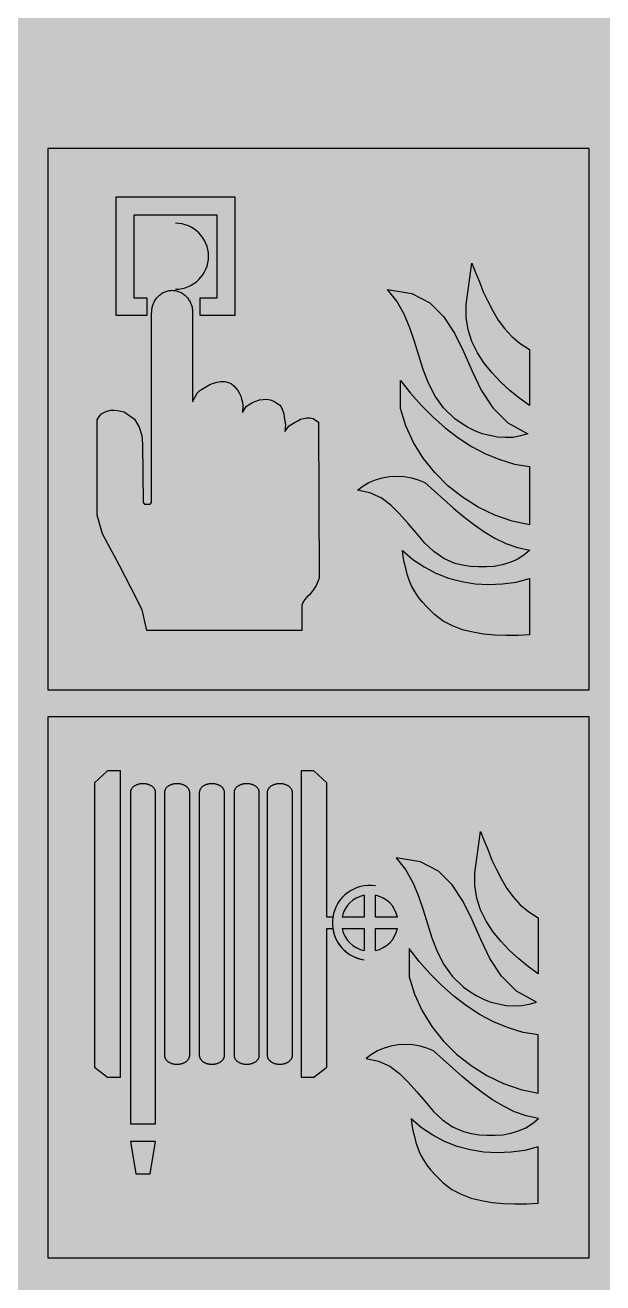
# Model space of a CAD drawing. Header units: metres. Extents: x 19 to 194, y 62 to 154.
# Drawn here: x 102.225 to 103.292, y 71.849 to 74.173 of the extents above; entities that cross this region are included whole.
import ezdxf

# ---------------------------------------------------------------- set-up
doc = ezdxf.new("R2010")
doc.units = ezdxf.units.M
doc.header["$MEASUREMENT"] = 0
doc.layers.add('ALL', color=7, linetype='Continuous')
doc.layers.add('ALL4', color=7, linetype='Continuous')

msp = doc.modelspace()

# ---------------------------------------------------------------- hatches: boundary and pattern name
at = {"layer": 'ALL4', "lineweight": 0, "true_color": 0xe6e6e6, "transparency": 33554687}
h = msp.add_hatch(color=254, dxfattribs=at)
h.dxf.hatch_style = 1
h.paths.add_polyline_path([(181.2945, 128.8704), (187.0549, 128.8704), (187.0549, 139.3912), (29.3495, 139.4008), (29.3495, 127.8507), (32.7796, 127.8507), (32.7295, 82.9907), (29.3495, 82.9907), (29.3495, 69.8204), (187.0545, 69.8204), (187.0545, 83.1151), (181.2945, 83.1151)])

# ---------------------------------------------------------------- linework, layer by layer
at = {"layer": 'ALL', "color": 1, "lineweight": 25}
for points in [[(102.7667, 73.945), (102.2667, 73.945), (102.2667, 72.945), (103.2667, 72.945)], [(102.7583, 72.7953), (102.7345, 72.7953)], [(102.7345, 72.7953), (102.7345, 72.2292)], [(102.782, 72.7729), (102.7582, 72.7953)], [(102.782, 72.5246), (102.782, 72.7729)], [(102.851, 72.5653), (102.851, 72.5246)], [(102.8718, 72.5246), (102.8718, 72.5653)], [(102.7931, 72.5246), (102.782, 72.5246)], [(102.851, 72.5246), (102.8103, 72.5246)], [(102.9125, 72.5246), (102.8718, 72.5246)], [(102.782, 72.2475), (102.782, 72.5038)], [(102.782, 72.5038), (102.7931, 72.5038)], [(102.8103, 72.5038), (102.851, 72.5038)], [(102.851, 72.5038), (102.851, 72.4631)], [(102.8718, 72.5038), (102.9125, 72.5038)], [(102.8718, 72.4631), (102.8718, 72.5038)], [(102.7582, 72.2292), (102.782, 72.2475)], [(102.7345, 72.2292), (102.7583, 72.2292)]]:
    msp.add_lwpolyline(points, dxfattribs=at)
for points in [[(102.2667, 72.945), (103.2667, 72.945), (103.2667, 73.945), (102.2667, 73.945)], [(102.4493, 73.6361), (102.3926, 73.6361), (102.3926, 73.8557), (102.6122, 73.8557), (102.6122, 73.6361), (102.548, 73.6361), (102.548, 73.6692), (102.5791, 73.6692), (102.5791, 73.8219), (102.4257, 73.8219), (102.4257, 73.6692), (102.4493, 73.6692), (102.4493, 73.6361)], [(103.1388, 73.4828), (103.1211, 73.4974), (103.1035, 73.513), (103.0874, 73.5301), (103.0728, 73.5483), (103.0604, 73.5675), (103.05, 73.5882), (103.0432, 73.61), (103.0396, 73.6329), (103.0396, 73.6568), (103.05, 73.7331), (103.0567, 73.716), (103.064, 73.6983), (103.0713, 73.6801), (103.0796, 73.6625), (103.0889, 73.6448), (103.0988, 73.6277), (103.1107, 73.6121), (103.1237, 73.5976), (103.1393, 73.5846), (103.1569, 73.5737), (103.1569, 73.4699), (103.1388, 73.4828)], [(102.3576, 73.4435), (102.3612, 73.4497), (102.3659, 73.4544), (102.3711, 73.458), (102.3763, 73.4596), (102.3825, 73.4611), (102.3888, 73.4611), (102.3955, 73.4606), (102.4012, 73.4596), (102.4074, 73.4585), (102.4267, 73.4445), (102.4355, 73.43), (102.4402, 73.4144), (102.4412, 73.3983), (102.4428, 73.2905), (102.4448, 73.2876), (102.4557, 73.2876), (102.4583, 73.2905), (102.4583, 73.6411), (102.4584, 73.6432), (102.4585, 73.6453), (102.4588, 73.6474), (102.4591, 73.6495), (102.4595, 73.6516), (102.4601, 73.6536), (102.4607, 73.6556), (102.4614, 73.6575), (102.4622, 73.6595), (102.4631, 73.6613), (102.4641, 73.6632), (102.4651, 73.6649), (102.4663, 73.6666), (102.4675, 73.6683), (102.4688, 73.6698), (102.4701, 73.6713), (102.4715, 73.6727), (102.473, 73.6741), (102.4746, 73.6753), (102.4762, 73.6765), (102.4778, 73.6776), (102.4795, 73.6785), (102.4813, 73.6794), (102.4831, 73.6802), (102.4849, 73.6809), (102.4867, 73.6815), (102.4886, 73.6819), (102.4905, 73.6823), (102.4924, 73.6826), (102.4943, 73.6827), (102.4962, 73.6828), (102.4981, 73.6827), (102.5001, 73.6826), (102.502, 73.6823), (102.5039, 73.6819), (102.5057, 73.6815), (102.5076, 73.6809), (102.5094, 73.6802), (102.5112, 73.6794), (102.5129, 73.6785), (102.5146, 73.6776), (102.5163, 73.6765), (102.5179, 73.6753), (102.5194, 73.6741), (102.5209, 73.6727), (102.5223, 73.6713), (102.5237, 73.6698), (102.525, 73.6683), (102.5262, 73.6666), (102.5273, 73.6649), (102.5284, 73.6632), (102.5294, 73.6613), (102.5303, 73.6595), (102.5311, 73.6575), (102.5318, 73.6556), (102.5324, 73.6536), (102.5329, 73.6516), (102.5334, 73.6495), (102.5337, 73.6474), (102.5339, 73.6453), (102.5341, 73.6432), (102.5341, 73.6411), (102.5341, 73.6408), (102.5341, 73.4769), (102.5424, 73.4928), (102.5476, 73.4975), (102.5533, 73.5016), (102.5658, 73.5089), (102.5726, 73.5115), (102.5793, 73.5131), (102.5861, 73.5141), (102.5933, 73.5141), (102.6001, 73.5125), (102.6058, 73.5099), (102.6105, 73.5063), (102.6141, 73.5021), (102.6177, 73.4975), (102.6208, 73.4923), (102.6229, 73.4871), (102.6245, 73.4819), (102.626, 73.4762), (102.6271, 73.47), (102.6261, 73.4573), (102.6328, 73.4684), (102.6385, 73.472), (102.6447, 73.4757), (102.651, 73.4783), (102.6577, 73.4803), (102.6645, 73.4814), (102.6712, 73.4819), (102.6774, 73.4803), (102.6842, 73.4783), (102.6899, 73.4746), (102.6946, 73.4715), (102.6977, 73.4674), (102.6998, 73.4632), (102.7013, 73.4585), (102.7024, 73.4539), (102.7034, 73.4492), (102.7039, 73.444), (102.705, 73.4388), (102.706, 73.4341), (102.7044, 73.4219), (102.7122, 73.4326), (102.7174, 73.4357), (102.7226, 73.4388), (102.7283, 73.4419), (102.7335, 73.4445), (102.7392, 73.4461), (102.7449, 73.4471), (102.7506, 73.4471), (102.7569, 73.4461), (102.7667, 73.439), (102.7678, 73.1505), (102.7667, 73.1481), (102.7621, 73.1377), (102.7564, 73.128), (102.7501, 73.12), (102.7449, 73.1156), (102.7408, 73.1111), (102.7377, 73.1062), (102.7361, 73.101), (102.7361, 73.0546), (102.4496, 73.0546), (102.4411, 73.0925), (102.4204, 73.1325), (102.3997, 73.173), (102.3888, 73.1927), (102.3778, 73.2129), (102.3675, 73.2327), (102.3576, 73.2672)], [(102.8942, 73.6843), (102.9389, 73.677), (102.9726, 73.6599), (102.998, 73.6345), (103.0183, 73.6038), (103.0349, 73.5696), (103.0505, 73.5332), (103.0676, 73.4984), (103.0889, 73.4657), (103.1169, 73.4382), (103.1538, 73.4179), (103.1403, 73.4138), (103.1263, 73.4112), (103.1117, 73.4107), (103.0977, 73.4117), (103.0832, 73.4143), (103.0692, 73.4179), (103.0557, 73.4231), (103.0422, 73.4299), (103.0302, 73.4372), (103.0188, 73.4455), (102.998, 73.4657), (102.9825, 73.4875), (102.97, 73.5114), (102.9601, 73.5363), (102.9524, 73.5623), (102.944, 73.5882), (102.9357, 73.6137), (102.9248, 73.6386), (102.9113, 73.6625), (102.8942, 73.6843)], [(103.1569, 73.3571), (103.1569, 73.2496), (103.1247, 73.2564), (103.0926, 73.2673), (103.0619, 73.2823), (103.0328, 73.3005), (103.0058, 73.3218), (102.9814, 73.3462), (102.9602, 73.3727), (102.942, 73.4018), (102.928, 73.4324), (102.9181, 73.4646), (102.9181, 73.5165), (102.9368, 73.4926), (102.957, 73.4703), (102.9783, 73.449), (103.0007, 73.4288), (103.0245, 73.4106), (103.0495, 73.3945), (103.0754, 73.381), (103.1019, 73.3701), (103.1289, 73.3618), (103.1569, 73.3571)], [(102.9477, 73.234), (102.9322, 73.2522), (102.9166, 73.2698), (102.9005, 73.2859), (102.8823, 73.2994), (102.8615, 73.3088), (102.8387, 73.3134), (102.8486, 73.3212), (102.86, 73.3275), (102.8719, 73.3327), (102.8844, 73.3363), (102.8979, 73.3389), (102.9114, 73.3394), (102.9249, 73.3389), (102.9384, 73.3363), (102.9508, 73.3327), (102.9633, 73.3275), (102.981, 73.3119), (102.9981, 73.2963), (103.0163, 73.2802), (103.0344, 73.2652), (103.0531, 73.2506), (103.0723, 73.2371), (103.0926, 73.2252), (103.1128, 73.2153), (103.1347, 73.2075), (103.157, 73.2028), (103.1461, 73.1935), (103.1336, 73.1857), (103.1201, 73.18), (103.1061, 73.1758), (103.0916, 73.1727), (103.077, 73.1717), (103.062, 73.1717), (103.0474, 73.1727), (103.0329, 73.1753), (103.0189, 73.1784), (102.9981, 73.1873), (102.9799, 73.2003), (102.9633, 73.2158), (102.9477, 73.234)], [(103.0328, 73.0557), (103.0141, 73.063), (102.997, 73.0718), (102.9809, 73.0837), (102.9669, 73.0983), (102.958, 73.1071), (102.9508, 73.1164), (102.9445, 73.1263), (102.9388, 73.1367), (102.9342, 73.1476), (102.9305, 73.1585), (102.9279, 73.1694), (102.9253, 73.1808), (102.9233, 73.1912), (102.9217, 73.2021), (102.9409, 73.1855), (102.9617, 73.172), (102.9835, 73.16), (103.0069, 73.1512), (103.0313, 73.145), (103.0562, 73.1408), (103.0811, 73.1393), (103.1065, 73.1408), (103.132, 73.1439), (103.1569, 73.1502), (103.1569, 73.0463), (103.1356, 73.0453), (103.1138, 73.0453), (103.0925, 73.0458), (103.0718, 73.0474), (103.052, 73.051), (103.0328, 73.0557)], [(102.2667, 71.895), (103.2667, 71.895), (103.2667, 72.895), (102.2667, 72.895)], [(102.4005, 72.7953), (102.3768, 72.7953), (102.353, 72.7729), (102.353, 72.2475), (102.3768, 72.2292), (102.4005, 72.2292)], [(102.4656, 72.755), (102.4656, 72.7558), (102.4655, 72.7566), (102.4653, 72.7574), (102.4651, 72.7582), (102.4649, 72.759), (102.4646, 72.7597), (102.4642, 72.7605), (102.4638, 72.7612), (102.4634, 72.762), (102.4628, 72.7627), (102.4623, 72.7634), (102.4617, 72.7641), (102.461, 72.7647), (102.4603, 72.7653), (102.4596, 72.7659), (102.4588, 72.7665), (102.4579, 72.7671), (102.4571, 72.7676), (102.4562, 72.7681), (102.4552, 72.7686), (102.4543, 72.769), (102.4533, 72.7694), (102.4523, 72.7697), (102.4512, 72.7701), (102.4501, 72.7703), (102.4491, 72.7706), (102.448, 72.7708), (102.4468, 72.771), (102.4457, 72.7711), (102.4446, 72.7712), (102.4434, 72.7713), (102.4423, 72.7713), (102.4412, 72.7713), (102.44, 72.7712), (102.4389, 72.7711), (102.4378, 72.771), (102.4366, 72.7708), (102.4355, 72.7706), (102.4344, 72.7703), (102.4334, 72.7701), (102.4323, 72.7697), (102.4313, 72.7694), (102.4303, 72.769), (102.4294, 72.7686), (102.4284, 72.7681), (102.4275, 72.7676), (102.4267, 72.7671), (102.4258, 72.7665), (102.425, 72.7659), (102.4243, 72.7653), (102.4236, 72.7647), (102.4229, 72.7641), (102.4223, 72.7634), (102.4218, 72.7627), (102.4212, 72.762), (102.4208, 72.7612), (102.4204, 72.7605), (102.42, 72.7597), (102.4197, 72.759), (102.4194, 72.7582), (102.4193, 72.7574), (102.4191, 72.7566), (102.419, 72.7558), (102.419, 72.755), (102.419, 72.1426), (102.4656, 72.1426)], [(102.5286, 72.755), (102.5286, 72.7558), (102.5285, 72.7566), (102.5283, 72.7574), (102.5281, 72.7582), (102.5279, 72.759), (102.5276, 72.7597), (102.5272, 72.7605), (102.5268, 72.7612), (102.5264, 72.762), (102.5258, 72.7627), (102.5253, 72.7634), (102.5247, 72.7641), (102.524, 72.7647), (102.5233, 72.7653), (102.5226, 72.7659), (102.5218, 72.7665), (102.5209, 72.7671), (102.5201, 72.7676), (102.5192, 72.7681), (102.5182, 72.7686), (102.5173, 72.769), (102.5163, 72.7694), (102.5153, 72.7697), (102.5142, 72.7701), (102.5131, 72.7703), (102.5121, 72.7706), (102.511, 72.7708), (102.5098, 72.771), (102.5087, 72.7711), (102.5076, 72.7712), (102.5064, 72.7713), (102.5053, 72.7713), (102.5042, 72.7713), (102.503, 72.7712), (102.5019, 72.7711), (102.5008, 72.771), (102.4996, 72.7708), (102.4985, 72.7706), (102.4974, 72.7703), (102.4964, 72.7701), (102.4953, 72.7697), (102.4943, 72.7694), (102.4933, 72.769), (102.4924, 72.7686), (102.4914, 72.7681), (102.4905, 72.7676), (102.4897, 72.7671), (102.4888, 72.7665), (102.488, 72.7659), (102.4873, 72.7653), (102.4866, 72.7647), (102.4859, 72.7641), (102.4853, 72.7634), (102.4848, 72.7627), (102.4842, 72.762), (102.4838, 72.7612), (102.4834, 72.7605), (102.483, 72.7597), (102.4827, 72.759), (102.4824, 72.7582), (102.4823, 72.7574), (102.4821, 72.7566), (102.482, 72.7558), (102.482, 72.755), (102.482, 72.2693), (102.482, 72.2685), (102.4821, 72.2677), (102.4823, 72.2669), (102.4824, 72.2661), (102.4827, 72.2653), (102.483, 72.2645), (102.4834, 72.2638), (102.4838, 72.263), (102.4842, 72.2623), (102.4848, 72.2616), (102.4853, 72.2609), (102.4859, 72.2602), (102.4866, 72.2596), (102.4873, 72.2589), (102.488, 72.2583), (102.4888, 72.2577), (102.4897, 72.2572), (102.4905, 72.2567), (102.4914, 72.2562), (102.4924, 72.2557), (102.4933, 72.2553), (102.4943, 72.2549), (102.4953, 72.2545), (102.4964, 72.2542), (102.4974, 72.2539), (102.4985, 72.2537), (102.4996, 72.2535), (102.5008, 72.2533), (102.5019, 72.2531), (102.503, 72.253), (102.5042, 72.253), (102.5053, 72.253), (102.5064, 72.253), (102.5076, 72.253), (102.5087, 72.2531), (102.5098, 72.2533), (102.511, 72.2535), (102.5121, 72.2537), (102.5131, 72.2539), (102.5142, 72.2542), (102.5153, 72.2545), (102.5163, 72.2549), (102.5173, 72.2553), (102.5182, 72.2557), (102.5192, 72.2562), (102.5201, 72.2567), (102.5209, 72.2572), (102.5218, 72.2577), (102.5226, 72.2583), (102.5233, 72.2589), (102.524, 72.2596), (102.5247, 72.2602), (102.5253, 72.2609), (102.5258, 72.2616), (102.5264, 72.2623), (102.5268, 72.263), (102.5272, 72.2638), (102.5276, 72.2645), (102.5279, 72.2653), (102.5281, 72.2661), (102.5283, 72.2669), (102.5285, 72.2677), (102.5286, 72.2685), (102.5286, 72.2693)], [(102.593, 72.755), (102.593, 72.7558), (102.5929, 72.7566), (102.5927, 72.7574), (102.5925, 72.7582), (102.5923, 72.759), (102.592, 72.7597), (102.5916, 72.7605), (102.5912, 72.7612), (102.5908, 72.762), (102.5902, 72.7627), (102.5897, 72.7634), (102.5891, 72.7641), (102.5884, 72.7647), (102.5877, 72.7653), (102.587, 72.7659), (102.5862, 72.7665), (102.5853, 72.7671), (102.5845, 72.7676), (102.5836, 72.7681), (102.5826, 72.7686), (102.5817, 72.769), (102.5807, 72.7694), (102.5797, 72.7697), (102.5786, 72.7701), (102.5775, 72.7703), (102.5765, 72.7706), (102.5754, 72.7708), (102.5742, 72.771), (102.5731, 72.7711), (102.572, 72.7712), (102.5708, 72.7713), (102.5697, 72.7713), (102.5686, 72.7713), (102.5674, 72.7712), (102.5663, 72.7711), (102.5652, 72.771), (102.564, 72.7708), (102.5629, 72.7706), (102.5618, 72.7703), (102.5608, 72.7701), (102.5597, 72.7697), (102.5587, 72.7694), (102.5577, 72.769), (102.5568, 72.7686), (102.5558, 72.7681), (102.5549, 72.7676), (102.5541, 72.7671), (102.5532, 72.7665), (102.5524, 72.7659), (102.5517, 72.7653), (102.551, 72.7647), (102.5503, 72.7641), (102.5497, 72.7634), (102.5492, 72.7627), (102.5486, 72.762), (102.5482, 72.7612), (102.5478, 72.7605), (102.5474, 72.7597), (102.5471, 72.759), (102.5468, 72.7582), (102.5467, 72.7574), (102.5465, 72.7566), (102.5464, 72.7558), (102.5464, 72.755), (102.5464, 72.2693), (102.5464, 72.2685), (102.5465, 72.2677), (102.5467, 72.2669), (102.5468, 72.2661), (102.5471, 72.2653), (102.5474, 72.2645), (102.5478, 72.2638), (102.5482, 72.263), (102.5486, 72.2623), (102.5492, 72.2616), (102.5497, 72.2609), (102.5503, 72.2602), (102.551, 72.2596), (102.5517, 72.2589), (102.5524, 72.2583), (102.5532, 72.2577), (102.5541, 72.2572), (102.5549, 72.2567), (102.5558, 72.2562), (102.5568, 72.2557), (102.5577, 72.2553), (102.5587, 72.2549), (102.5597, 72.2545), (102.5608, 72.2542), (102.5618, 72.2539), (102.5629, 72.2537), (102.564, 72.2535), (102.5652, 72.2533), (102.5663, 72.2531), (102.5674, 72.253), (102.5686, 72.253), (102.5697, 72.253), (102.5708, 72.253), (102.572, 72.253), (102.5731, 72.2531), (102.5742, 72.2533), (102.5754, 72.2535), (102.5765, 72.2537), (102.5775, 72.2539), (102.5786, 72.2542), (102.5797, 72.2545), (102.5807, 72.2549), (102.5817, 72.2553), (102.5826, 72.2557), (102.5836, 72.2562), (102.5845, 72.2567), (102.5853, 72.2572), (102.5862, 72.2577), (102.587, 72.2583), (102.5877, 72.2589), (102.5884, 72.2596), (102.5891, 72.2602), (102.5897, 72.2609), (102.5902, 72.2616), (102.5908, 72.2623), (102.5912, 72.263), (102.5916, 72.2638), (102.592, 72.2645), (102.5923, 72.2653), (102.5925, 72.2661), (102.5927, 72.2669), (102.5929, 72.2677), (102.593, 72.2685), (102.593, 72.2693)], [(102.6573, 72.755), (102.6573, 72.7558), (102.6572, 72.7566), (102.657, 72.7574), (102.6568, 72.7582), (102.6566, 72.759), (102.6563, 72.7597), (102.6559, 72.7605), (102.6555, 72.7612), (102.6551, 72.762), (102.6545, 72.7627), (102.654, 72.7634), (102.6534, 72.7641), (102.6527, 72.7647), (102.652, 72.7653), (102.6513, 72.7659), (102.6505, 72.7665), (102.6496, 72.7671), (102.6488, 72.7676), (102.6479, 72.7681), (102.6469, 72.7686), (102.646, 72.769), (102.645, 72.7694), (102.644, 72.7697), (102.6429, 72.7701), (102.6418, 72.7703), (102.6408, 72.7706), (102.6397, 72.7708), (102.6385, 72.771), (102.6374, 72.7711), (102.6363, 72.7712), (102.6351, 72.7713), (102.634, 72.7713), (102.6329, 72.7713), (102.6317, 72.7712), (102.6306, 72.7711), (102.6295, 72.771), (102.6283, 72.7708), (102.6272, 72.7706), (102.6261, 72.7703), (102.6251, 72.7701), (102.624, 72.7697), (102.623, 72.7694), (102.622, 72.769), (102.6211, 72.7686), (102.6201, 72.7681), (102.6192, 72.7676), (102.6184, 72.7671), (102.6175, 72.7665), (102.6167, 72.7659), (102.616, 72.7653), (102.6153, 72.7647), (102.6146, 72.7641), (102.614, 72.7634), (102.6135, 72.7627), (102.6129, 72.762), (102.6125, 72.7612), (102.6121, 72.7605), (102.6117, 72.7597), (102.6114, 72.759), (102.6111, 72.7582), (102.611, 72.7574), (102.6108, 72.7566), (102.6107, 72.7558), (102.6107, 72.755), (102.6107, 72.2693), (102.6107, 72.2685), (102.6108, 72.2677), (102.611, 72.2669), (102.6111, 72.2661), (102.6114, 72.2653), (102.6117, 72.2645), (102.6121, 72.2638), (102.6125, 72.263), (102.6129, 72.2623), (102.6135, 72.2616), (102.614, 72.2609), (102.6146, 72.2602), (102.6153, 72.2596), (102.616, 72.2589), (102.6167, 72.2583), (102.6175, 72.2577), (102.6184, 72.2572), (102.6192, 72.2567), (102.6201, 72.2562), (102.6211, 72.2557), (102.622, 72.2553), (102.623, 72.2549), (102.624, 72.2545), (102.6251, 72.2542), (102.6261, 72.2539), (102.6272, 72.2537), (102.6283, 72.2535), (102.6295, 72.2533), (102.6306, 72.2531), (102.6317, 72.253), (102.6329, 72.253), (102.634, 72.253), (102.6351, 72.253), (102.6363, 72.253), (102.6374, 72.2531), (102.6385, 72.2533), (102.6397, 72.2535), (102.6408, 72.2537), (102.6418, 72.2539), (102.6429, 72.2542), (102.644, 72.2545), (102.645, 72.2549), (102.646, 72.2553), (102.6469, 72.2557), (102.6479, 72.2562), (102.6488, 72.2567), (102.6496, 72.2572), (102.6505, 72.2577), (102.6513, 72.2583), (102.652, 72.2589), (102.6527, 72.2596), (102.6534, 72.2602), (102.654, 72.2609), (102.6545, 72.2616), (102.6551, 72.2623), (102.6555, 72.263), (102.6559, 72.2638), (102.6563, 72.2645), (102.6566, 72.2653), (102.6568, 72.2661), (102.657, 72.2669), (102.6572, 72.2677), (102.6573, 72.2685), (102.6573, 72.2693)], [(102.7185, 72.755), (102.7185, 72.7558), (102.7184, 72.7566), (102.7182, 72.7574), (102.718, 72.7582), (102.7178, 72.759), (102.7175, 72.7597), (102.7171, 72.7605), (102.7167, 72.7612), (102.7163, 72.762), (102.7157, 72.7627), (102.7152, 72.7634), (102.7146, 72.7641), (102.7139, 72.7647), (102.7132, 72.7653), (102.7125, 72.7659), (102.7117, 72.7665), (102.7108, 72.7671), (102.71, 72.7676), (102.7091, 72.7681), (102.7081, 72.7686), (102.7072, 72.769), (102.7062, 72.7694), (102.7052, 72.7697), (102.7041, 72.7701), (102.703, 72.7703), (102.702, 72.7706), (102.7009, 72.7708), (102.6997, 72.771), (102.6986, 72.7711), (102.6975, 72.7712), (102.6963, 72.7713), (102.6952, 72.7713), (102.6941, 72.7713), (102.6929, 72.7712), (102.6918, 72.7711), (102.6907, 72.771), (102.6895, 72.7708), (102.6884, 72.7706), (102.6873, 72.7703), (102.6863, 72.7701), (102.6852, 72.7697), (102.6842, 72.7694), (102.6832, 72.769), (102.6823, 72.7686), (102.6813, 72.7681), (102.6804, 72.7676), (102.6796, 72.7671), (102.6787, 72.7665), (102.6779, 72.7659), (102.6772, 72.7653), (102.6765, 72.7647), (102.6758, 72.7641), (102.6752, 72.7634), (102.6747, 72.7627), (102.6741, 72.762), (102.6737, 72.7612), (102.6733, 72.7605), (102.6729, 72.7597), (102.6726, 72.759), (102.6723, 72.7582), (102.6722, 72.7574), (102.672, 72.7566), (102.6719, 72.7558), (102.6719, 72.755), (102.6719, 72.2693), (102.6719, 72.2685), (102.672, 72.2677), (102.6722, 72.2669), (102.6723, 72.2661), (102.6726, 72.2653), (102.6729, 72.2645), (102.6733, 72.2638), (102.6737, 72.263), (102.6741, 72.2623), (102.6747, 72.2616), (102.6752, 72.2609), (102.6758, 72.2602), (102.6765, 72.2596), (102.6772, 72.2589), (102.6779, 72.2583), (102.6787, 72.2577), (102.6796, 72.2572), (102.6804, 72.2567), (102.6813, 72.2562), (102.6823, 72.2557), (102.6832, 72.2553), (102.6842, 72.2549), (102.6852, 72.2545), (102.6863, 72.2542), (102.6873, 72.2539), (102.6884, 72.2537), (102.6895, 72.2535), (102.6907, 72.2533), (102.6918, 72.2531), (102.6929, 72.253), (102.6941, 72.253), (102.6952, 72.253), (102.6963, 72.253), (102.6975, 72.253), (102.6986, 72.2531), (102.6997, 72.2533), (102.7009, 72.2535), (102.702, 72.2537), (102.703, 72.2539), (102.7041, 72.2542), (102.7052, 72.2545), (102.7062, 72.2549), (102.7072, 72.2553), (102.7081, 72.2557), (102.7091, 72.2562), (102.71, 72.2567), (102.7108, 72.2572), (102.7117, 72.2577), (102.7125, 72.2583), (102.7132, 72.2589), (102.7139, 72.2596), (102.7146, 72.2602), (102.7152, 72.2609), (102.7157, 72.2616), (102.7163, 72.2623), (102.7167, 72.263), (102.7171, 72.2638), (102.7175, 72.2645), (102.7178, 72.2653), (102.718, 72.2661), (102.7182, 72.2669), (102.7184, 72.2677), (102.7185, 72.2685), (102.7185, 72.2693)], [(103.1729, 72.4199), (103.1548, 72.4328), (103.1371, 72.4474), (103.1195, 72.463), (103.1034, 72.4801), (103.0888, 72.4983), (103.0764, 72.5175), (103.066, 72.5382), (103.0592, 72.56), (103.0556, 72.5829), (103.0556, 72.6068), (103.066, 72.6831), (103.0727, 72.666), (103.08, 72.6483), (103.0873, 72.6301), (103.0956, 72.6125), (103.1049, 72.5948), (103.1148, 72.5777), (103.1267, 72.5621), (103.1397, 72.5476), (103.1553, 72.5346), (103.1729, 72.5237)], [(103.0665, 72.4832), (103.0509, 72.5196), (103.0343, 72.5538), (103.014, 72.5845), (102.9886, 72.6099), (102.9549, 72.627), (102.9102, 72.6343), (102.9273, 72.6125), (102.9408, 72.5886), (102.9517, 72.5637), (102.96, 72.5382), (102.9684, 72.5123), (102.9761, 72.4863), (102.986, 72.4614), (102.9985, 72.4375), (103.014, 72.4157), (103.0348, 72.3955), (103.0462, 72.3872), (103.0582, 72.3799), (103.0717, 72.3731), (103.0852, 72.3679), (103.0992, 72.3643), (103.1137, 72.3617), (103.1277, 72.3607), (103.1423, 72.3612), (103.1563, 72.3638), (103.1698, 72.3679), (103.1329, 72.3882), (103.1049, 72.4157), (103.0836, 72.4484)], [(103.0655, 72.3445), (103.0405, 72.3606), (103.0167, 72.3788), (102.9943, 72.399), (102.973, 72.4203), (102.9528, 72.4426), (102.9341, 72.4665), (102.9341, 72.4146), (102.944, 72.3824), (102.958, 72.3518), (102.9762, 72.3227), (102.9974, 72.2962), (103.0218, 72.2718), (103.0488, 72.2505), (103.0779, 72.2323), (103.1086, 72.2173), (103.1407, 72.2064), (103.1729, 72.1996), (103.1729, 72.3071), (103.1449, 72.3118), (103.1179, 72.3201), (103.0914, 72.331)], [(103.0141, 72.2463), (102.997, 72.2619), (102.9793, 72.2775), (102.9668, 72.2827), (102.9544, 72.2863), (102.9409, 72.2889), (102.9274, 72.2894), (102.9139, 72.2889), (102.9004, 72.2863), (102.8879, 72.2827), (102.876, 72.2775), (102.8646, 72.2712), (102.8547, 72.2634), (102.8775, 72.2588), (102.8983, 72.2494), (102.9165, 72.2359), (102.9326, 72.2198), (102.9482, 72.2022), (102.9637, 72.184), (102.9793, 72.1658), (102.9959, 72.1503), (103.0141, 72.1373), (103.0349, 72.1284), (103.0489, 72.1253), (103.0634, 72.1227), (103.078, 72.1217), (103.093, 72.1217), (103.1076, 72.1227), (103.1221, 72.1258), (103.1361, 72.13), (103.1496, 72.1357), (103.1621, 72.1435), (103.173, 72.1528), (103.1507, 72.1575), (103.1288, 72.1653), (103.1086, 72.1752), (103.0883, 72.1871), (103.0691, 72.2006), (103.0504, 72.2152), (103.0323, 72.2302)], [(103.1729, 72.1002), (103.148, 72.0939), (103.1225, 72.0908), (103.0971, 72.0893), (103.0722, 72.0908), (103.0473, 72.095), (103.0229, 72.1012), (102.9995, 72.11), (102.9777, 72.122), (102.9569, 72.1355), (102.9377, 72.1521), (102.9393, 72.1412), (102.9413, 72.1308), (102.9439, 72.1194), (102.9465, 72.1085), (102.9502, 72.0976), (102.9548, 72.0867), (102.9605, 72.0763), (102.9668, 72.0664), (102.974, 72.0571), (102.9829, 72.0483), (102.9969, 72.0337), (103.013, 72.0218), (103.0301, 72.013), (103.0488, 72.0057), (103.068, 72.001), (103.0878, 71.9974), (103.1085, 71.9958), (103.1298, 71.9953), (103.1516, 71.9953), (103.1729, 71.9963)], [(102.4656, 72.1103), (102.419, 72.1103), (102.4288, 72.0507), (102.4557, 72.0507)]]:
    msp.add_lwpolyline(points, close=True, dxfattribs=at)
for centre, radius, start, end in [((102.5024, 73.7458), 0.061, -90, 90), ((102.5024, 73.7458), 0.061, -90, 90), ((102.8614, 72.5142), 0.0691, 81.3391, -98.6609), ((102.8614, 72.5142), 0.0691, 81.3391, 171.3391), ((102.8614, 72.5142), 0.0521, 101.5069, 168.4931), ((102.8614, 72.5142), 0.0521, 11.5069, 78.4931), ((102.8614, 72.5142), 0.0691, -171.3391, -98.6609), ((102.8614, 72.5142), 0.0521, -168.4931, -101.5069), ((102.8614, 72.5142), 0.0521, -78.4931, -11.5069)]:
    msp.add_arc(centre, radius, start, end, dxfattribs=at)
at = {"layer": 'ALL4', "color": 1, "lineweight": 25}
for points in [[(102.7667, 73.945), (102.2667, 73.945), (102.2667, 72.945), (103.2667, 72.945)], [(102.7583, 72.7953), (102.7345, 72.7953)], [(102.7345, 72.7953), (102.7345, 72.2292)], [(102.782, 72.7729), (102.7582, 72.7953)], [(102.782, 72.5246), (102.782, 72.7729)], [(102.851, 72.5653), (102.851, 72.5246)], [(102.8718, 72.5246), (102.8718, 72.5653)], [(102.7931, 72.5246), (102.782, 72.5246)], [(102.851, 72.5246), (102.8103, 72.5246)], [(102.9125, 72.5246), (102.8718, 72.5246)], [(102.782, 72.2475), (102.782, 72.5038)], [(102.782, 72.5038), (102.7931, 72.5038)], [(102.8103, 72.5038), (102.851, 72.5038)], [(102.851, 72.5038), (102.851, 72.4631)], [(102.8718, 72.5038), (102.9125, 72.5038)], [(102.8718, 72.4631), (102.8718, 72.5038)], [(102.7582, 72.2292), (102.782, 72.2475)], [(102.7345, 72.2292), (102.7583, 72.2292)]]:
    msp.add_lwpolyline(points, dxfattribs=at)
for points in [[(102.2667, 72.945), (103.2667, 72.945), (103.2667, 73.945), (102.2667, 73.945)], [(102.4493, 73.6361), (102.3926, 73.6361), (102.3926, 73.8557), (102.6122, 73.8557), (102.6122, 73.6361), (102.548, 73.6361), (102.548, 73.6692), (102.5791, 73.6692), (102.5791, 73.8219), (102.4257, 73.8219), (102.4257, 73.6692), (102.4493, 73.6692), (102.4493, 73.6361)], [(103.1388, 73.4828), (103.1211, 73.4974), (103.1035, 73.513), (103.0874, 73.5301), (103.0728, 73.5483), (103.0604, 73.5675), (103.05, 73.5882), (103.0432, 73.61), (103.0396, 73.6329), (103.0396, 73.6568), (103.05, 73.7331), (103.0567, 73.716), (103.064, 73.6983), (103.0713, 73.6801), (103.0796, 73.6625), (103.0889, 73.6448), (103.0988, 73.6277), (103.1107, 73.6121), (103.1237, 73.5976), (103.1393, 73.5846), (103.1569, 73.5737), (103.1569, 73.4699), (103.1388, 73.4828)], [(102.3576, 73.4435), (102.3612, 73.4497), (102.3659, 73.4544), (102.3711, 73.458), (102.3763, 73.4596), (102.3825, 73.4611), (102.3888, 73.4611), (102.3955, 73.4606), (102.4012, 73.4596), (102.4074, 73.4585), (102.4267, 73.4445), (102.4355, 73.43), (102.4402, 73.4144), (102.4412, 73.3983), (102.4428, 73.2905), (102.4448, 73.2876), (102.4557, 73.2876), (102.4583, 73.2905), (102.4583, 73.6411), (102.4584, 73.6432), (102.4585, 73.6453), (102.4588, 73.6474), (102.4591, 73.6495), (102.4595, 73.6516), (102.4601, 73.6536), (102.4607, 73.6556), (102.4614, 73.6575), (102.4622, 73.6595), (102.4631, 73.6613), (102.4641, 73.6632), (102.4651, 73.6649), (102.4663, 73.6666), (102.4675, 73.6683), (102.4688, 73.6698), (102.4701, 73.6713), (102.4715, 73.6727), (102.473, 73.6741), (102.4746, 73.6753), (102.4762, 73.6765), (102.4778, 73.6776), (102.4795, 73.6785), (102.4813, 73.6794), (102.4831, 73.6802), (102.4849, 73.6809), (102.4867, 73.6815), (102.4886, 73.6819), (102.4905, 73.6823), (102.4924, 73.6826), (102.4943, 73.6827), (102.4962, 73.6828), (102.4981, 73.6827), (102.5001, 73.6826), (102.502, 73.6823), (102.5039, 73.6819), (102.5057, 73.6815), (102.5076, 73.6809), (102.5094, 73.6802), (102.5112, 73.6794), (102.5129, 73.6785), (102.5146, 73.6776), (102.5163, 73.6765), (102.5179, 73.6753), (102.5194, 73.6741), (102.5209, 73.6727), (102.5223, 73.6713), (102.5237, 73.6698), (102.525, 73.6683), (102.5262, 73.6666), (102.5273, 73.6649), (102.5284, 73.6632), (102.5294, 73.6613), (102.5303, 73.6595), (102.5311, 73.6575), (102.5318, 73.6556), (102.5324, 73.6536), (102.5329, 73.6516), (102.5334, 73.6495), (102.5337, 73.6474), (102.5339, 73.6453), (102.5341, 73.6432), (102.5341, 73.6411), (102.5341, 73.6408), (102.5341, 73.4769), (102.5424, 73.4928), (102.5476, 73.4975), (102.5533, 73.5016), (102.5658, 73.5089), (102.5726, 73.5115), (102.5793, 73.5131), (102.5861, 73.5141), (102.5933, 73.5141), (102.6001, 73.5125), (102.6058, 73.5099), (102.6105, 73.5063), (102.6141, 73.5021), (102.6177, 73.4975), (102.6208, 73.4923), (102.6229, 73.4871), (102.6245, 73.4819), (102.626, 73.4762), (102.6271, 73.47), (102.6261, 73.4573), (102.6328, 73.4684), (102.6385, 73.472), (102.6447, 73.4757), (102.651, 73.4783), (102.6577, 73.4803), (102.6645, 73.4814), (102.6712, 73.4819), (102.6774, 73.4803), (102.6842, 73.4783), (102.6899, 73.4746), (102.6946, 73.4715), (102.6977, 73.4674), (102.6998, 73.4632), (102.7013, 73.4585), (102.7024, 73.4539), (102.7034, 73.4492), (102.7039, 73.444), (102.705, 73.4388), (102.706, 73.4341), (102.7044, 73.4219), (102.7122, 73.4326), (102.7174, 73.4357), (102.7226, 73.4388), (102.7283, 73.4419), (102.7335, 73.4445), (102.7392, 73.4461), (102.7449, 73.4471), (102.7506, 73.4471), (102.7569, 73.4461), (102.7667, 73.439), (102.7678, 73.1505), (102.7667, 73.1481), (102.7621, 73.1377), (102.7564, 73.128), (102.7501, 73.12), (102.7449, 73.1156), (102.7408, 73.1111), (102.7377, 73.1062), (102.7361, 73.101), (102.7361, 73.0546), (102.4496, 73.0546), (102.4411, 73.0925), (102.4204, 73.1325), (102.3997, 73.173), (102.3888, 73.1927), (102.3778, 73.2129), (102.3675, 73.2327), (102.3576, 73.2672)], [(102.8942, 73.6843), (102.9389, 73.677), (102.9726, 73.6599), (102.998, 73.6345), (103.0183, 73.6038), (103.0349, 73.5696), (103.0505, 73.5332), (103.0676, 73.4984), (103.0889, 73.4657), (103.1169, 73.4382), (103.1538, 73.4179), (103.1403, 73.4138), (103.1263, 73.4112), (103.1117, 73.4107), (103.0977, 73.4117), (103.0832, 73.4143), (103.0692, 73.4179), (103.0557, 73.4231), (103.0422, 73.4299), (103.0302, 73.4372), (103.0188, 73.4455), (102.998, 73.4657), (102.9825, 73.4875), (102.97, 73.5114), (102.9601, 73.5363), (102.9524, 73.5623), (102.944, 73.5882), (102.9357, 73.6137), (102.9248, 73.6386), (102.9113, 73.6625), (102.8942, 73.6843)], [(103.1569, 73.3571), (103.1569, 73.2496), (103.1247, 73.2564), (103.0926, 73.2673), (103.0619, 73.2823), (103.0328, 73.3005), (103.0058, 73.3218), (102.9814, 73.3462), (102.9602, 73.3727), (102.942, 73.4018), (102.928, 73.4324), (102.9181, 73.4646), (102.9181, 73.5165), (102.9368, 73.4926), (102.957, 73.4703), (102.9783, 73.449), (103.0007, 73.4288), (103.0245, 73.4106), (103.0495, 73.3945), (103.0754, 73.381), (103.1019, 73.3701), (103.1289, 73.3618), (103.1569, 73.3571)], [(102.9477, 73.234), (102.9322, 73.2522), (102.9166, 73.2698), (102.9005, 73.2859), (102.8823, 73.2994), (102.8615, 73.3088), (102.8387, 73.3134), (102.8486, 73.3212), (102.86, 73.3275), (102.8719, 73.3327), (102.8844, 73.3363), (102.8979, 73.3389), (102.9114, 73.3394), (102.9249, 73.3389), (102.9384, 73.3363), (102.9508, 73.3327), (102.9633, 73.3275), (102.981, 73.3119), (102.9981, 73.2963), (103.0163, 73.2802), (103.0344, 73.2652), (103.0531, 73.2506), (103.0723, 73.2371), (103.0926, 73.2252), (103.1128, 73.2153), (103.1347, 73.2075), (103.157, 73.2028), (103.1461, 73.1935), (103.1336, 73.1857), (103.1201, 73.18), (103.1061, 73.1758), (103.0916, 73.1727), (103.077, 73.1717), (103.062, 73.1717), (103.0474, 73.1727), (103.0329, 73.1753), (103.0189, 73.1784), (102.9981, 73.1873), (102.9799, 73.2003), (102.9633, 73.2158), (102.9477, 73.234)], [(103.0328, 73.0557), (103.0141, 73.063), (102.997, 73.0718), (102.9809, 73.0837), (102.9669, 73.0983), (102.958, 73.1071), (102.9508, 73.1164), (102.9445, 73.1263), (102.9388, 73.1367), (102.9342, 73.1476), (102.9305, 73.1585), (102.9279, 73.1694), (102.9253, 73.1808), (102.9233, 73.1912), (102.9217, 73.2021), (102.9409, 73.1855), (102.9617, 73.172), (102.9835, 73.16), (103.0069, 73.1512), (103.0313, 73.145), (103.0562, 73.1408), (103.0811, 73.1393), (103.1065, 73.1408), (103.132, 73.1439), (103.1569, 73.1502), (103.1569, 73.0463), (103.1356, 73.0453), (103.1138, 73.0453), (103.0925, 73.0458), (103.0718, 73.0474), (103.052, 73.051), (103.0328, 73.0557)], [(102.2667, 71.895), (103.2667, 71.895), (103.2667, 72.895), (102.2667, 72.895)], [(102.4005, 72.7953), (102.3768, 72.7953), (102.353, 72.7729), (102.353, 72.2475), (102.3768, 72.2292), (102.4005, 72.2292)], [(102.4656, 72.755), (102.4656, 72.7558), (102.4655, 72.7566), (102.4653, 72.7574), (102.4651, 72.7582), (102.4649, 72.759), (102.4646, 72.7597), (102.4642, 72.7605), (102.4638, 72.7612), (102.4634, 72.762), (102.4628, 72.7627), (102.4623, 72.7634), (102.4617, 72.7641), (102.461, 72.7647), (102.4603, 72.7653), (102.4596, 72.7659), (102.4588, 72.7665), (102.4579, 72.7671), (102.4571, 72.7676), (102.4562, 72.7681), (102.4552, 72.7686), (102.4543, 72.769), (102.4533, 72.7694), (102.4523, 72.7697), (102.4512, 72.7701), (102.4501, 72.7703), (102.4491, 72.7706), (102.448, 72.7708), (102.4468, 72.771), (102.4457, 72.7711), (102.4446, 72.7712), (102.4434, 72.7713), (102.4423, 72.7713), (102.4412, 72.7713), (102.44, 72.7712), (102.4389, 72.7711), (102.4378, 72.771), (102.4366, 72.7708), (102.4355, 72.7706), (102.4344, 72.7703), (102.4334, 72.7701), (102.4323, 72.7697), (102.4313, 72.7694), (102.4303, 72.769), (102.4294, 72.7686), (102.4284, 72.7681), (102.4275, 72.7676), (102.4267, 72.7671), (102.4258, 72.7665), (102.425, 72.7659), (102.4243, 72.7653), (102.4236, 72.7647), (102.4229, 72.7641), (102.4223, 72.7634), (102.4218, 72.7627), (102.4212, 72.762), (102.4208, 72.7612), (102.4204, 72.7605), (102.42, 72.7597), (102.4197, 72.759), (102.4194, 72.7582), (102.4193, 72.7574), (102.4191, 72.7566), (102.419, 72.7558), (102.419, 72.755), (102.419, 72.1426), (102.4656, 72.1426)], [(102.5286, 72.755), (102.5286, 72.7558), (102.5285, 72.7566), (102.5283, 72.7574), (102.5281, 72.7582), (102.5279, 72.759), (102.5276, 72.7597), (102.5272, 72.7605), (102.5268, 72.7612), (102.5264, 72.762), (102.5258, 72.7627), (102.5253, 72.7634), (102.5247, 72.7641), (102.524, 72.7647), (102.5233, 72.7653), (102.5226, 72.7659), (102.5218, 72.7665), (102.5209, 72.7671), (102.5201, 72.7676), (102.5192, 72.7681), (102.5182, 72.7686), (102.5173, 72.769), (102.5163, 72.7694), (102.5153, 72.7697), (102.5142, 72.7701), (102.5131, 72.7703), (102.5121, 72.7706), (102.511, 72.7708), (102.5098, 72.771), (102.5087, 72.7711), (102.5076, 72.7712), (102.5064, 72.7713), (102.5053, 72.7713), (102.5042, 72.7713), (102.503, 72.7712), (102.5019, 72.7711), (102.5008, 72.771), (102.4996, 72.7708), (102.4985, 72.7706), (102.4974, 72.7703), (102.4964, 72.7701), (102.4953, 72.7697), (102.4943, 72.7694), (102.4933, 72.769), (102.4924, 72.7686), (102.4914, 72.7681), (102.4905, 72.7676), (102.4897, 72.7671), (102.4888, 72.7665), (102.488, 72.7659), (102.4873, 72.7653), (102.4866, 72.7647), (102.4859, 72.7641), (102.4853, 72.7634), (102.4848, 72.7627), (102.4842, 72.762), (102.4838, 72.7612), (102.4834, 72.7605), (102.483, 72.7597), (102.4827, 72.759), (102.4824, 72.7582), (102.4823, 72.7574), (102.4821, 72.7566), (102.482, 72.7558), (102.482, 72.755), (102.482, 72.2693), (102.482, 72.2685), (102.4821, 72.2677), (102.4823, 72.2669), (102.4824, 72.2661), (102.4827, 72.2653), (102.483, 72.2645), (102.4834, 72.2638), (102.4838, 72.263), (102.4842, 72.2623), (102.4848, 72.2616), (102.4853, 72.2609), (102.4859, 72.2602), (102.4866, 72.2596), (102.4873, 72.2589), (102.488, 72.2583), (102.4888, 72.2577), (102.4897, 72.2572), (102.4905, 72.2567), (102.4914, 72.2562), (102.4924, 72.2557), (102.4933, 72.2553), (102.4943, 72.2549), (102.4953, 72.2545), (102.4964, 72.2542), (102.4974, 72.2539), (102.4985, 72.2537), (102.4996, 72.2535), (102.5008, 72.2533), (102.5019, 72.2531), (102.503, 72.253), (102.5042, 72.253), (102.5053, 72.253), (102.5064, 72.253), (102.5076, 72.253), (102.5087, 72.2531), (102.5098, 72.2533), (102.511, 72.2535), (102.5121, 72.2537), (102.5131, 72.2539), (102.5142, 72.2542), (102.5153, 72.2545), (102.5163, 72.2549), (102.5173, 72.2553), (102.5182, 72.2557), (102.5192, 72.2562), (102.5201, 72.2567), (102.5209, 72.2572), (102.5218, 72.2577), (102.5226, 72.2583), (102.5233, 72.2589), (102.524, 72.2596), (102.5247, 72.2602), (102.5253, 72.2609), (102.5258, 72.2616), (102.5264, 72.2623), (102.5268, 72.263), (102.5272, 72.2638), (102.5276, 72.2645), (102.5279, 72.2653), (102.5281, 72.2661), (102.5283, 72.2669), (102.5285, 72.2677), (102.5286, 72.2685), (102.5286, 72.2693)], [(102.593, 72.755), (102.593, 72.7558), (102.5929, 72.7566), (102.5927, 72.7574), (102.5925, 72.7582), (102.5923, 72.759), (102.592, 72.7597), (102.5916, 72.7605), (102.5912, 72.7612), (102.5908, 72.762), (102.5902, 72.7627), (102.5897, 72.7634), (102.5891, 72.7641), (102.5884, 72.7647), (102.5877, 72.7653), (102.587, 72.7659), (102.5862, 72.7665), (102.5853, 72.7671), (102.5845, 72.7676), (102.5836, 72.7681), (102.5826, 72.7686), (102.5817, 72.769), (102.5807, 72.7694), (102.5797, 72.7697), (102.5786, 72.7701), (102.5775, 72.7703), (102.5765, 72.7706), (102.5754, 72.7708), (102.5742, 72.771), (102.5731, 72.7711), (102.572, 72.7712), (102.5708, 72.7713), (102.5697, 72.7713), (102.5686, 72.7713), (102.5674, 72.7712), (102.5663, 72.7711), (102.5652, 72.771), (102.564, 72.7708), (102.5629, 72.7706), (102.5618, 72.7703), (102.5608, 72.7701), (102.5597, 72.7697), (102.5587, 72.7694), (102.5577, 72.769), (102.5568, 72.7686), (102.5558, 72.7681), (102.5549, 72.7676), (102.5541, 72.7671), (102.5532, 72.7665), (102.5524, 72.7659), (102.5517, 72.7653), (102.551, 72.7647), (102.5503, 72.7641), (102.5497, 72.7634), (102.5492, 72.7627), (102.5486, 72.762), (102.5482, 72.7612), (102.5478, 72.7605), (102.5474, 72.7597), (102.5471, 72.759), (102.5468, 72.7582), (102.5467, 72.7574), (102.5465, 72.7566), (102.5464, 72.7558), (102.5464, 72.755), (102.5464, 72.2693), (102.5464, 72.2685), (102.5465, 72.2677), (102.5467, 72.2669), (102.5468, 72.2661), (102.5471, 72.2653), (102.5474, 72.2645), (102.5478, 72.2638), (102.5482, 72.263), (102.5486, 72.2623), (102.5492, 72.2616), (102.5497, 72.2609), (102.5503, 72.2602), (102.551, 72.2596), (102.5517, 72.2589), (102.5524, 72.2583), (102.5532, 72.2577), (102.5541, 72.2572), (102.5549, 72.2567), (102.5558, 72.2562), (102.5568, 72.2557), (102.5577, 72.2553), (102.5587, 72.2549), (102.5597, 72.2545), (102.5608, 72.2542), (102.5618, 72.2539), (102.5629, 72.2537), (102.564, 72.2535), (102.5652, 72.2533), (102.5663, 72.2531), (102.5674, 72.253), (102.5686, 72.253), (102.5697, 72.253), (102.5708, 72.253), (102.572, 72.253), (102.5731, 72.2531), (102.5742, 72.2533), (102.5754, 72.2535), (102.5765, 72.2537), (102.5775, 72.2539), (102.5786, 72.2542), (102.5797, 72.2545), (102.5807, 72.2549), (102.5817, 72.2553), (102.5826, 72.2557), (102.5836, 72.2562), (102.5845, 72.2567), (102.5853, 72.2572), (102.5862, 72.2577), (102.587, 72.2583), (102.5877, 72.2589), (102.5884, 72.2596), (102.5891, 72.2602), (102.5897, 72.2609), (102.5902, 72.2616), (102.5908, 72.2623), (102.5912, 72.263), (102.5916, 72.2638), (102.592, 72.2645), (102.5923, 72.2653), (102.5925, 72.2661), (102.5927, 72.2669), (102.5929, 72.2677), (102.593, 72.2685), (102.593, 72.2693)], [(102.6573, 72.755), (102.6573, 72.7558), (102.6572, 72.7566), (102.657, 72.7574), (102.6568, 72.7582), (102.6566, 72.759), (102.6563, 72.7597), (102.6559, 72.7605), (102.6555, 72.7612), (102.6551, 72.762), (102.6545, 72.7627), (102.654, 72.7634), (102.6534, 72.7641), (102.6527, 72.7647), (102.652, 72.7653), (102.6513, 72.7659), (102.6505, 72.7665), (102.6496, 72.7671), (102.6488, 72.7676), (102.6479, 72.7681), (102.6469, 72.7686), (102.646, 72.769), (102.645, 72.7694), (102.644, 72.7697), (102.6429, 72.7701), (102.6418, 72.7703), (102.6408, 72.7706), (102.6397, 72.7708), (102.6385, 72.771), (102.6374, 72.7711), (102.6363, 72.7712), (102.6351, 72.7713), (102.634, 72.7713), (102.6329, 72.7713), (102.6317, 72.7712), (102.6306, 72.7711), (102.6295, 72.771), (102.6283, 72.7708), (102.6272, 72.7706), (102.6261, 72.7703), (102.6251, 72.7701), (102.624, 72.7697), (102.623, 72.7694), (102.622, 72.769), (102.6211, 72.7686), (102.6201, 72.7681), (102.6192, 72.7676), (102.6184, 72.7671), (102.6175, 72.7665), (102.6167, 72.7659), (102.616, 72.7653), (102.6153, 72.7647), (102.6146, 72.7641), (102.614, 72.7634), (102.6135, 72.7627), (102.6129, 72.762), (102.6125, 72.7612), (102.6121, 72.7605), (102.6117, 72.7597), (102.6114, 72.759), (102.6111, 72.7582), (102.611, 72.7574), (102.6108, 72.7566), (102.6107, 72.7558), (102.6107, 72.755), (102.6107, 72.2693), (102.6107, 72.2685), (102.6108, 72.2677), (102.611, 72.2669), (102.6111, 72.2661), (102.6114, 72.2653), (102.6117, 72.2645), (102.6121, 72.2638), (102.6125, 72.263), (102.6129, 72.2623), (102.6135, 72.2616), (102.614, 72.2609), (102.6146, 72.2602), (102.6153, 72.2596), (102.616, 72.2589), (102.6167, 72.2583), (102.6175, 72.2577), (102.6184, 72.2572), (102.6192, 72.2567), (102.6201, 72.2562), (102.6211, 72.2557), (102.622, 72.2553), (102.623, 72.2549), (102.624, 72.2545), (102.6251, 72.2542), (102.6261, 72.2539), (102.6272, 72.2537), (102.6283, 72.2535), (102.6295, 72.2533), (102.6306, 72.2531), (102.6317, 72.253), (102.6329, 72.253), (102.634, 72.253), (102.6351, 72.253), (102.6363, 72.253), (102.6374, 72.2531), (102.6385, 72.2533), (102.6397, 72.2535), (102.6408, 72.2537), (102.6418, 72.2539), (102.6429, 72.2542), (102.644, 72.2545), (102.645, 72.2549), (102.646, 72.2553), (102.6469, 72.2557), (102.6479, 72.2562), (102.6488, 72.2567), (102.6496, 72.2572), (102.6505, 72.2577), (102.6513, 72.2583), (102.652, 72.2589), (102.6527, 72.2596), (102.6534, 72.2602), (102.654, 72.2609), (102.6545, 72.2616), (102.6551, 72.2623), (102.6555, 72.263), (102.6559, 72.2638), (102.6563, 72.2645), (102.6566, 72.2653), (102.6568, 72.2661), (102.657, 72.2669), (102.6572, 72.2677), (102.6573, 72.2685), (102.6573, 72.2693)], [(102.7185, 72.755), (102.7185, 72.7558), (102.7184, 72.7566), (102.7182, 72.7574), (102.718, 72.7582), (102.7178, 72.759), (102.7175, 72.7597), (102.7171, 72.7605), (102.7167, 72.7612), (102.7163, 72.762), (102.7157, 72.7627), (102.7152, 72.7634), (102.7146, 72.7641), (102.7139, 72.7647), (102.7132, 72.7653), (102.7125, 72.7659), (102.7117, 72.7665), (102.7108, 72.7671), (102.71, 72.7676), (102.7091, 72.7681), (102.7081, 72.7686), (102.7072, 72.769), (102.7062, 72.7694), (102.7052, 72.7697), (102.7041, 72.7701), (102.703, 72.7703), (102.702, 72.7706), (102.7009, 72.7708), (102.6997, 72.771), (102.6986, 72.7711), (102.6975, 72.7712), (102.6963, 72.7713), (102.6952, 72.7713), (102.6941, 72.7713), (102.6929, 72.7712), (102.6918, 72.7711), (102.6907, 72.771), (102.6895, 72.7708), (102.6884, 72.7706), (102.6873, 72.7703), (102.6863, 72.7701), (102.6852, 72.7697), (102.6842, 72.7694), (102.6832, 72.769), (102.6823, 72.7686), (102.6813, 72.7681), (102.6804, 72.7676), (102.6796, 72.7671), (102.6787, 72.7665), (102.6779, 72.7659), (102.6772, 72.7653), (102.6765, 72.7647), (102.6758, 72.7641), (102.6752, 72.7634), (102.6747, 72.7627), (102.6741, 72.762), (102.6737, 72.7612), (102.6733, 72.7605), (102.6729, 72.7597), (102.6726, 72.759), (102.6723, 72.7582), (102.6722, 72.7574), (102.672, 72.7566), (102.6719, 72.7558), (102.6719, 72.755), (102.6719, 72.2693), (102.6719, 72.2685), (102.672, 72.2677), (102.6722, 72.2669), (102.6723, 72.2661), (102.6726, 72.2653), (102.6729, 72.2645), (102.6733, 72.2638), (102.6737, 72.263), (102.6741, 72.2623), (102.6747, 72.2616), (102.6752, 72.2609), (102.6758, 72.2602), (102.6765, 72.2596), (102.6772, 72.2589), (102.6779, 72.2583), (102.6787, 72.2577), (102.6796, 72.2572), (102.6804, 72.2567), (102.6813, 72.2562), (102.6823, 72.2557), (102.6832, 72.2553), (102.6842, 72.2549), (102.6852, 72.2545), (102.6863, 72.2542), (102.6873, 72.2539), (102.6884, 72.2537), (102.6895, 72.2535), (102.6907, 72.2533), (102.6918, 72.2531), (102.6929, 72.253), (102.6941, 72.253), (102.6952, 72.253), (102.6963, 72.253), (102.6975, 72.253), (102.6986, 72.2531), (102.6997, 72.2533), (102.7009, 72.2535), (102.702, 72.2537), (102.703, 72.2539), (102.7041, 72.2542), (102.7052, 72.2545), (102.7062, 72.2549), (102.7072, 72.2553), (102.7081, 72.2557), (102.7091, 72.2562), (102.71, 72.2567), (102.7108, 72.2572), (102.7117, 72.2577), (102.7125, 72.2583), (102.7132, 72.2589), (102.7139, 72.2596), (102.7146, 72.2602), (102.7152, 72.2609), (102.7157, 72.2616), (102.7163, 72.2623), (102.7167, 72.263), (102.7171, 72.2638), (102.7175, 72.2645), (102.7178, 72.2653), (102.718, 72.2661), (102.7182, 72.2669), (102.7184, 72.2677), (102.7185, 72.2685), (102.7185, 72.2693)], [(103.1729, 72.4199), (103.1548, 72.4328), (103.1371, 72.4474), (103.1195, 72.463), (103.1034, 72.4801), (103.0888, 72.4983), (103.0764, 72.5175), (103.066, 72.5382), (103.0592, 72.56), (103.0556, 72.5829), (103.0556, 72.6068), (103.066, 72.6831), (103.0727, 72.666), (103.08, 72.6483), (103.0873, 72.6301), (103.0956, 72.6125), (103.1049, 72.5948), (103.1148, 72.5777), (103.1267, 72.5621), (103.1397, 72.5476), (103.1553, 72.5346), (103.1729, 72.5237)], [(103.0665, 72.4832), (103.0509, 72.5196), (103.0343, 72.5538), (103.014, 72.5845), (102.9886, 72.6099), (102.9549, 72.627), (102.9102, 72.6343), (102.9273, 72.6125), (102.9408, 72.5886), (102.9517, 72.5637), (102.96, 72.5382), (102.9684, 72.5123), (102.9761, 72.4863), (102.986, 72.4614), (102.9985, 72.4375), (103.014, 72.4157), (103.0348, 72.3955), (103.0462, 72.3872), (103.0582, 72.3799), (103.0717, 72.3731), (103.0852, 72.3679), (103.0992, 72.3643), (103.1137, 72.3617), (103.1277, 72.3607), (103.1423, 72.3612), (103.1563, 72.3638), (103.1698, 72.3679), (103.1329, 72.3882), (103.1049, 72.4157), (103.0836, 72.4484)], [(103.0655, 72.3445), (103.0405, 72.3606), (103.0167, 72.3788), (102.9943, 72.399), (102.973, 72.4203), (102.9528, 72.4426), (102.9341, 72.4665), (102.9341, 72.4146), (102.944, 72.3824), (102.958, 72.3518), (102.9762, 72.3227), (102.9974, 72.2962), (103.0218, 72.2718), (103.0488, 72.2505), (103.0779, 72.2323), (103.1086, 72.2173), (103.1407, 72.2064), (103.1729, 72.1996), (103.1729, 72.3071), (103.1449, 72.3118), (103.1179, 72.3201), (103.0914, 72.331)], [(103.0141, 72.2463), (102.997, 72.2619), (102.9793, 72.2775), (102.9668, 72.2827), (102.9544, 72.2863), (102.9409, 72.2889), (102.9274, 72.2894), (102.9139, 72.2889), (102.9004, 72.2863), (102.8879, 72.2827), (102.876, 72.2775), (102.8646, 72.2712), (102.8547, 72.2634), (102.8775, 72.2588), (102.8983, 72.2494), (102.9165, 72.2359), (102.9326, 72.2198), (102.9482, 72.2022), (102.9637, 72.184), (102.9793, 72.1658), (102.9959, 72.1503), (103.0141, 72.1373), (103.0349, 72.1284), (103.0489, 72.1253), (103.0634, 72.1227), (103.078, 72.1217), (103.093, 72.1217), (103.1076, 72.1227), (103.1221, 72.1258), (103.1361, 72.13), (103.1496, 72.1357), (103.1621, 72.1435), (103.173, 72.1528), (103.1507, 72.1575), (103.1288, 72.1653), (103.1086, 72.1752), (103.0883, 72.1871), (103.0691, 72.2006), (103.0504, 72.2152), (103.0323, 72.2302)], [(103.1729, 72.1002), (103.148, 72.0939), (103.1225, 72.0908), (103.0971, 72.0893), (103.0722, 72.0908), (103.0473, 72.095), (103.0229, 72.1012), (102.9995, 72.11), (102.9777, 72.122), (102.9569, 72.1355), (102.9377, 72.1521), (102.9393, 72.1412), (102.9413, 72.1308), (102.9439, 72.1194), (102.9465, 72.1085), (102.9502, 72.0976), (102.9548, 72.0867), (102.9605, 72.0763), (102.9668, 72.0664), (102.974, 72.0571), (102.9829, 72.0483), (102.9969, 72.0337), (103.013, 72.0218), (103.0301, 72.013), (103.0488, 72.0057), (103.068, 72.001), (103.0878, 71.9974), (103.1085, 71.9958), (103.1298, 71.9953), (103.1516, 71.9953), (103.1729, 71.9963)], [(102.4656, 72.1103), (102.419, 72.1103), (102.4288, 72.0507), (102.4557, 72.0507)]]:
    msp.add_lwpolyline(points, close=True, dxfattribs=at)
for centre, radius, start, end in [((102.5024, 73.7458), 0.061, -90, 90), ((102.5024, 73.7458), 0.061, -90, 90), ((102.8614, 72.5142), 0.0691, 81.3391, -98.6609), ((102.8614, 72.5142), 0.0691, 81.3391, 171.3391), ((102.8614, 72.5142), 0.0521, 101.5069, 168.4931), ((102.8614, 72.5142), 0.0521, 11.5069, 78.4931), ((102.8614, 72.5142), 0.0691, -171.3391, -98.6609), ((102.8614, 72.5142), 0.0521, -168.4931, -101.5069), ((102.8614, 72.5142), 0.0521, -78.4931, -11.5069)]:
    msp.add_arc(centre, radius, start, end, dxfattribs=at)

doc.saveas('drawing.dxf')
